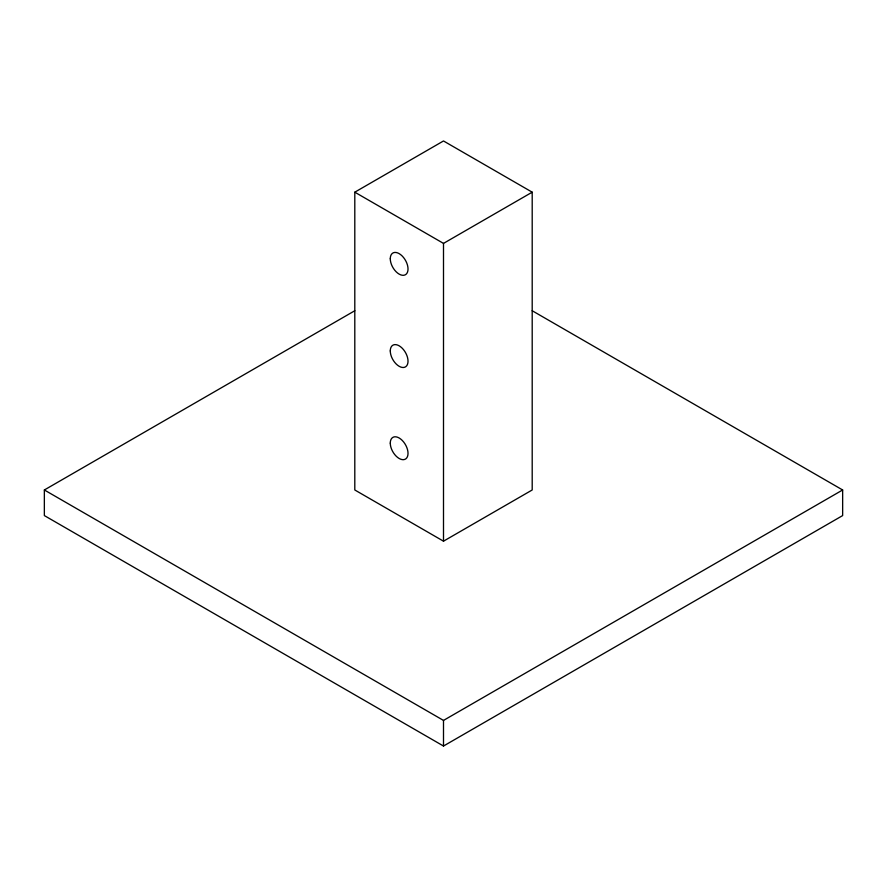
<?xml version="1.0" encoding="UTF-8"?>
<svg xmlns="http://www.w3.org/2000/svg" width="887" height="887" viewBox="0 0 887 887"><rect width="100%" height="100%" fill="white"/><g stroke="black" fill="none" stroke-linecap="round" stroke-linejoin="round"><path stroke-width="1.33" d="M354.8 192.18L443.5 140.966L532.2 192.18L532.2 489.979L443.5 541.181L354.8 489.979L354.8 192.18L443.5 243.393L532.2 192.18M532.2 310.738L842.65 489.979L842.65 515.58L443.5 746.034L44.35 515.58L44.35 489.979L354.8 310.738M44.35 489.979L443.5 720.421L842.65 489.979M443.5 243.393L443.5 541.181M443.5 720.421L443.5 746.034M390.28 258.76A12.54 7.24 60 0 0 403.585 275.303A12.54 7.24 60 0 0 403.585 257.563A12.54 7.24 60 0 0 390.28 258.76M390.28 350.942A12.54 7.24 60 0 0 403.585 367.484A12.54 7.24 60 0 0 403.585 349.744A12.54 7.24 60 0 0 390.28 350.942M390.28 443.112A12.54 7.24 60 0 0 403.585 459.666A12.54 7.24 60 0 0 403.585 441.926A12.54 7.24 60 0 0 390.28 443.112"/></g></svg>
